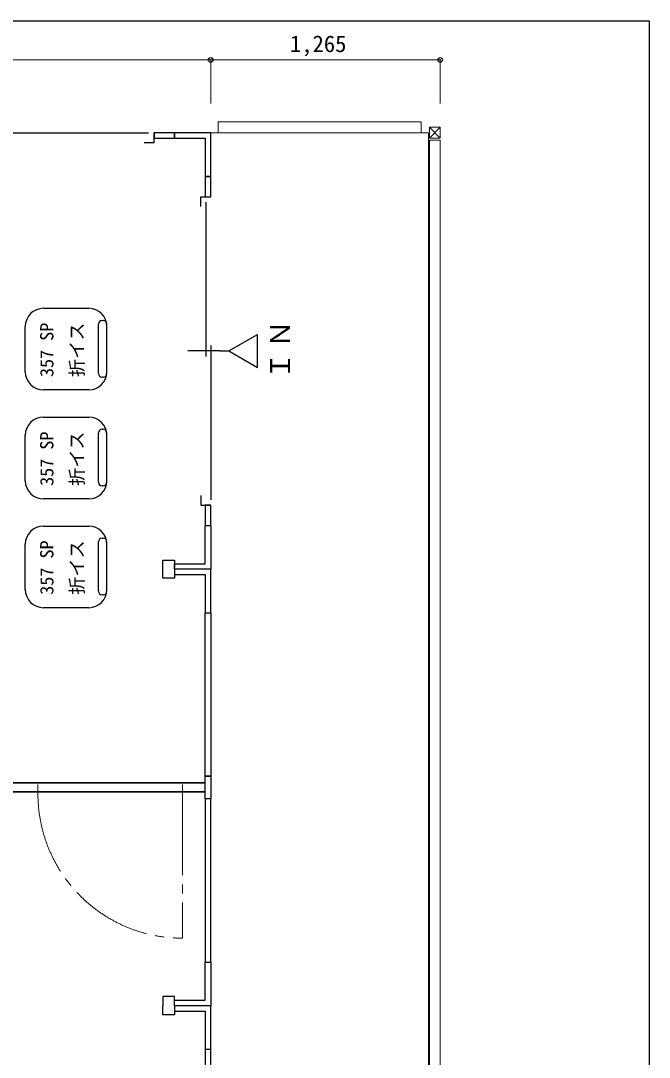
# Model space of a CAD drawing. Units: millimetres, scale not verified. Extents: x -9986 to 9679, y -7005 to 6977.
# Drawn here: x 6211 to 9676, y 1264 to 6977 of the extents above; entities that cross this region are included whole.
import ezdxf
from ezdxf.enums import TextEntityAlignment as Align

# ---------------------------------------------------------------- set-up
doc = ezdxf.new("R2010")
doc.units = ezdxf.units.MM
doc.header["$LTSCALE"] = 50
doc.header["$PDMODE"] = 32
doc.header["$PDSIZE"] = 25
doc.linetypes.add('CHAIN2', pattern=[12, 9, -1, 1, -1])
for name, color, linetype, lineweight in [('0-0', 7, 'Continuous', 25), ('0-1', 7, 'Continuous', 25), ('0-2', 3, 'Continuous', 35), ('0-3', 7, 'Continuous', 25)]:
    doc.layers.add(name, color=color, linetype=linetype, lineweight=lineweight)
doc.styles.add('ＭＳ ゴシック', font='')
doc.styles.get('ＭＳ ゴシック').set_extended_font_data('MS Gothic')

msp = doc.modelspace()

# ---------------------------------------------------------------- linework, layer by layer
at = {"layer": '0-0'}
msp.add_lwpolyline([(-9986.25, 6977.36), (9675.91, 6977.36), (9675.91, -7005.08)], dxfattribs=at)
at = {"layer": '0-1', "color": 4, "lineweight": 18}
for p, q in [((7258.54, 6761.31), (1858.54, 6761.31)), ((8523.54, 6761.31), (7258.54, 6761.31)), ((7258.54, 6761.31), (7258.54, 6520.25)), ((7258.54, 6761.31), (7258.54, 6520.25)), ((8523.54, 6761.31), (8523.54, 6520.25)), ((7258.54, 6360.12), (8458.54, 6360.12)), ((8463.54, 6330.12), (8523.54, 6390.12)), ((8463.54, 6390.12), (8523.54, 6330.12)), ((8523.54, 6318.12), (8463.54, 6318.12))]:
    msp.add_line(p, q, dxfattribs=at)
at = {"layer": '0-1'}
for p, q in [((6066.04, 6360.12), (6916.04, 6360.12)), ((7231.54, 5977.12), (7231.54, 5127.12)), ((7258.54, 5187.12), (7258.54, 4337.12)), ((7308.54, 5157.12), (7358.54, 5157.12)), ((6993.54, 4004.12), (7058.54, 4004.12)), ((6993.54, 3954.12), (6993.54, 4004.12)), ((7058.54, 4004.12), (7058.54, 3963.31)), ((6993.54, 3904.12), (6993.54, 3954.12)), ((7058.54, 3954.12), (7058.54, 3984.12)), ((7258.54, 3954.12), (7058.54, 3954.12)), ((7058.54, 3954.12), (7058.54, 3924.12)), ((7258.54, 3954.12), (7058.54, 3954.12)), ((7058.54, 3943.17), (7058.54, 3904.12)), ((7058.54, 3904.12), (6993.54, 3904.12)), ((7058.54, 1598.12), (6993.54, 1598.12)), ((6993.54, 1598.12), (6993.54, 1548.12)), ((6993.54, 1498.12), (6993.54, 1548.12)), ((7058.54, 1556.81), (7058.54, 1598.12)), ((7058.54, 1548.12), (7058.54, 1578.12)), ((7258.54, 1548.12), (7058.54, 1548.12)), ((7058.54, 1548.12), (7058.54, 1518.12)), ((7258.54, 1548.12), (7058.54, 1548.12)), ((7058.54, 1498.12), (6993.54, 1498.12)), ((7058.54, 1537.17), (7058.54, 1498.12)), ((7258.54, 1307.62), (7228.54, 1307.62))]:
    msp.add_line(p, q, dxfattribs=at)
at = {"layer": '0-1', "color": 4, "lineweight": 18}
for points in [[(7298.54, 6420.12), (7298.54, 6360.12), (8418.54, 6360.12), (8418.54, 6420.12)], [(8463.54, 6390.12), (8463.54, 6330.12), (8523.54, 6330.12), (8523.54, 6390.12)]]:
    msp.add_lwpolyline(points, close=True, dxfattribs=at)
at = {"layer": '0-1'}
for points in [[(6892.04, 6306.12), (6946.04, 6306.12), (6946.04, 6360.12)], [(7204.54, 5953.12), (7204.54, 6007.12), (7258.54, 6007.12)], [(7308.54, 5157.12), (7181.54, 5157.12), (7131.54, 5157.12)], [(7204.54, 4361.12), (7204.54, 4307.12), (7258.54, 4307.12)], [(7258.54, 4194.62), (7258.54, 3954.12), (7058.54, 3954.12)], [(7058.54, 3984.12), (7228.54, 3984.12), (7228.54, 4194.62), (7258.54, 4194.62)], [(7258.54, 3713.62), (7258.54, 3954.12), (7058.54, 3954.12)], [(7058.54, 3924.12), (7228.54, 3924.12), (7228.54, 3713.62), (7258.54, 3713.62)], [(7258.54, 1788.62), (7258.54, 1548.12), (7058.54, 1548.12)], [(7058.54, 1578.12), (7228.54, 1578.12), (7228.54, 1788.62), (7258.54, 1788.62)], [(7258.54, 1307.62), (7258.54, 1548.12), (7058.54, 1548.12)], [(7058.54, 1518.12), (7228.54, 1518.12), (7228.54, 1307.62)]]:
    msp.add_lwpolyline(points, dxfattribs=at)
for points in [[(6946.04, 6330.12), (7058.54, 6330.12), (7058.54, 6360.12), (6946.04, 6360.12)], [(7258.54, 6119.62), (7258.54, 6360.12), (7058.54, 6360.12), (7058.54, 6330.12), (7228.54, 6330.12), (7228.54, 6119.62)], [(7258.54, 6119.62), (7258.54, 6360.12), (7058.54, 6360.12), (7058.54, 6330.12), (7228.54, 6330.12), (7228.54, 6119.62)], [(7228.54, 6119.62), (7228.54, 6007.12), (7258.54, 6007.12), (7258.54, 6119.62)], [(7228.54, 4307.12), (7228.54, 4194.62), (7258.54, 4194.62), (7258.54, 4307.12)], [(7228.54, 2813.62), (7228.54, 3713.62), (7258.54, 3713.62), (7258.54, 2813.62)], [(7258.54, 2688.62), (7228.54, 2688.62), (7228.54, 2813.62), (7258.54, 2813.62)], [(7228.54, 2688.62), (7228.54, 1788.62), (7258.54, 1788.62), (7258.54, 2688.62)], [(7228.54, 1307.62), (7228.54, 1195.12), (7258.54, 1195.12), (7258.54, 1307.62)]]:
    msp.add_lwpolyline(points, close=True, dxfattribs=at)
at = {"layer": '0-1', "color": 4, "lineweight": 18}
for points in [[(8458.54, 6360.12), (8458.54, -857.88), (7258.54, -857.88)], [(8463.54, 6318.12), (8463.54, -815.88), (8523.54, -815.88), (8523.54, 6318.12)]]:
    msp.add_lwpolyline(points, dxfattribs=at)
at = {"layer": '0-1', "color": 4}
for p in [(7258.54, 6761.31), (8523.54, 6761.31)]:
    msp.add_point(p, dxfattribs=at)
at = {"layer": '0-2'}
for p, q in [((1888.54, 2776.12), (7228.54, 2776.12)), ((1888.54, 2726.12), (7228.54, 2726.12))]:
    msp.add_line(p, q, dxfattribs=at)
at = {"layer": '0-3'}
for p, q in [((6336.07, 5392.12), (6586.08, 5392.12)), ((6659.51, 5325.36), (6666.07, 5325.36)), ((6236.07, 5042.12), (6236.07, 5292.12)), ((6639.51, 5033.09), (6639.51, 5305.36)), ((6686.08, 5033.09), (6686.08, 5305.36)), ((7358.54, 5157.12), (7515.38, 5247.67)), ((7515.38, 5066.57), (7515.38, 5247.67)), ((7358.54, 5157.12), (7515.38, 5066.57)), ((6666.07, 5013.09), (6659.51, 5013.09)), ((6586.08, 4942.12), (6336.07, 4942.12)), ((6336.07, 4792.12), (6586.08, 4792.12)), ((6236.07, 4442.12), (6236.07, 4692.12)), ((6639.51, 4433.09), (6639.51, 4705.36)), ((6659.51, 4725.36), (6666.07, 4725.36)), ((6686.08, 4433.09), (6686.08, 4705.36)), ((6666.07, 4413.09), (6659.51, 4413.09)), ((6586.08, 4342.12), (6336.07, 4342.12)), ((6336.07, 4192.12), (6586.08, 4192.12)), ((6659.51, 4125.36), (6666.07, 4125.36)), ((6236.07, 3842.12), (6236.07, 4092.12)), ((6639.51, 3833.09), (6639.51, 4105.36)), ((6686.08, 3833.09), (6686.08, 4105.36)), ((6666.07, 3813.09), (6659.51, 3813.09)), ((6586.08, 3742.12), (6336.07, 3742.12))]:
    msp.add_line(p, q, dxfattribs=at)
at = {"layer": '0-3', "color": 4, "lineweight": 18}
for p, q in [((6305.82, 2717.02), (6305.82, 2767.02)), ((7102.49, 2717.02), (7102.49, 2767.02))]:
    msp.add_line(p, q, dxfattribs=at)
at = {"layer": '0-3', "color": 4, "linetype": 'CHAIN2', "lineweight": 18}
msp.add_line((7102.49, 2717.02), (7102.49, 1920.35), dxfattribs=at)
at = {"layer": '0-3'}
for centre, radius, start, end in [((6336.07, 5292.12), 100, 90, 180), ((6586.08, 5292.12), 100, 0, 90), ((6659.51, 5305.36), 20, 90, 180), ((6666.07, 5305.36), 20, 0, 90), ((6336.07, 5042.12), 100, 180, 270), ((6586.08, 5042.12), 100, 270, 0), ((6659.51, 5033.09), 20, 180, 270), ((6666.07, 5033.09), 20, 270, 0), ((6336.07, 4692.12), 100, 90, 180), ((6586.08, 4692.12), 100, 0, 90), ((6659.51, 4705.36), 20, 90, 180), ((6666.07, 4705.36), 20, 0, 90), ((6336.07, 4442.12), 100, 180, 270), ((6586.08, 4442.12), 100, 270, 0), ((6659.51, 4433.09), 20, 180, 270), ((6666.07, 4433.09), 20, 270, 0), ((6336.07, 4092.12), 100, 90, 180), ((6586.08, 4092.12), 100, 0, 90), ((6659.51, 4105.36), 20, 90, 180), ((6666.07, 4105.36), 20, 0, 90), ((6336.07, 3842.12), 100, 180, 270), ((6586.08, 3842.12), 100, 270, 0), ((6659.51, 3833.09), 20, 180, 270), ((6666.07, 3833.09), 20, 270, 0)]:
    msp.add_arc(centre, radius, start, end, dxfattribs=at)
at = {"layer": '0-3', "color": 4, "linetype": 'CHAIN2', "lineweight": 18}
msp.add_arc((7102.49, 2717.02), 796.67, 180, 270, dxfattribs=at)

# ---------------------------------------------------------------- texts
at = {"layer": '0-1', "color": 4, "style": 'ＭＳ ゴシック'}
msp.add_text('1,265', height=91.64, dxfattribs=at).set_placement((7694.89, 6776.86), align=Align.BOTTOM_LEFT)
at = {"layer": '0-3', "color": 4, "style": 'ＭＳ ゴシック'}
for s, p in [('357 SP', (6413.29, 5013.5)), ('折イス', (6579.23, 5013.5)), ('357 SP', (6413.29, 4413.5)), ('折イス', (6579.23, 4413.5)), ('357 SP', (6413.29, 3813.5)), ('折イス', (6579.23, 3813.5))]:
    msp.add_text(s, height=73.31, rotation=90, dxfattribs=at).set_placement(p, align=Align.BOTTOM_LEFT)
at = {"layer": '0-3', "insert": (7695.69, 4999.5), "char_height": 110, "attachment_point": 7, "rotation": 90, "style": 'ＭＳ ゴシック'}
msp.add_mtext('\\T1.17;ＩＮ', dxfattribs=at)

doc.saveas('drawing.dxf')
